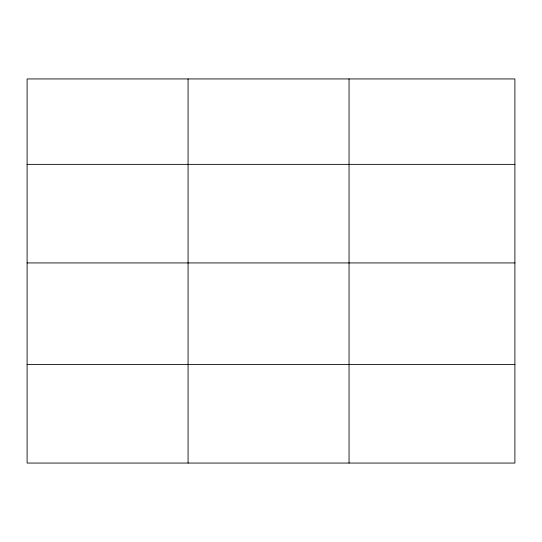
<?xml version="1.0" encoding="UTF-8"?>
<svg xmlns="http://www.w3.org/2000/svg" width="542" height="542" viewBox="0 0 542 542"><rect width="100%" height="100%" fill="white"/><g stroke="black" fill="none" stroke-linecap="round" stroke-linejoin="round"><path stroke-width="0.81" d="M514.9 262.931L514.9 78.942L27.1 78.942L27.1 463.058L514.9 463.058L514.9 262.931L27.1 262.931M27.1 164.362L514.9 164.362M27.1 364.488L514.9 364.488M349.048 78.942L349.048 463.058M188.074 78.942L188.074 463.058"/></g></svg>
